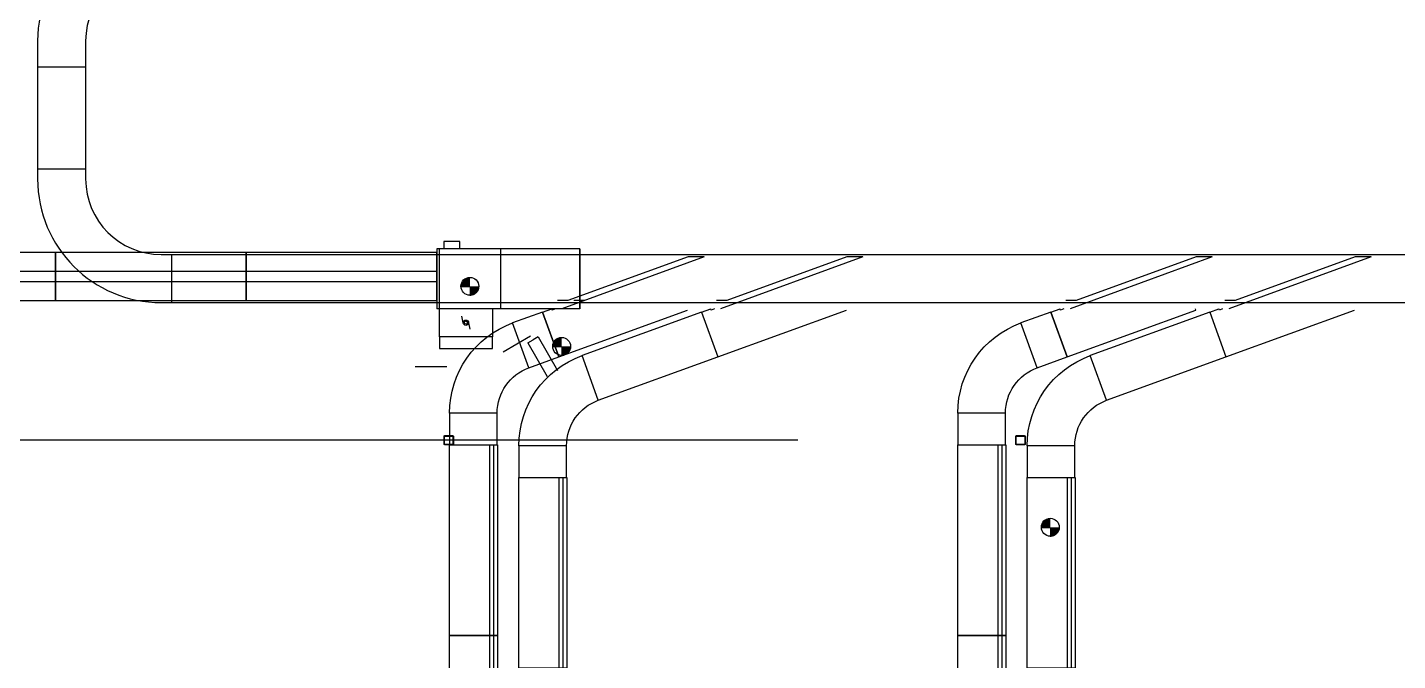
# Model space of a CAD drawing. Header units: millimetres. Extents: x 626570 to 643256, y 6233 to 11343.
# Drawn here: x 638442 to 639477, y 9760 to 10238 of the extents above; entities that cross this region are included whole.
import ezdxf

# ---------------------------------------------------------------- set-up
doc = ezdxf.new("R2010")
doc.units = ezdxf.units.MM
doc.header["$LTSCALE"] = 4000
doc.header["$MEASUREMENT"] = 0
for name, pattern in [('DASHDOT', [1, 0.5, -0.25, 0, -0.25]), ('DASHED', [0.75, 0.5, -0.25]), ('HIDDEN', [0.375, 0.25, -0.125])]:
    doc.linetypes.add(name, pattern=pattern)
doc.layers.get('0').update_dxf_attribs({"linetype": 'CONTINUOUS'})
for name, color, linetype in [('CALLOUTS', 7, 'CONTINUOUS'), ('MASTERFOUNDATION_1', 4, 'DASHDOT'), ('MASTERFOUNDATION_25', 7, 'CONTINUOUS'), ('RACK', 170, 'CONTINUOUS'), ('RAP-20FT6', 4, 'CONTINUOUS'), ('RAP-NEW-20FT6', 4, 'CONTINUOUS'), ('RAP-NEW-30INCH', 4, 'CONTINUOUS'), ('RAP-RELOCATED', 4, 'CONTINUOUS'), ('SORTER', 4, 'CONTINUOUS')]:
    doc.layers.add(name, color=color, linetype=linetype)

# ---------------------------------------------------------------- blocks, each defined once
blk = doc.blocks.new('36-1265')
for p, q in [((0, 15.125), (144, 15.125)), ((0, 12.125), (144, 12.125))]:
    blk.add_line(p, q)
blk.add_lwpolyline([(0, 18.125), (144, 18.125), (144, -18.125), (0, -18.125)], close=True)
blk = doc.blocks.new('*X187')
at = {"color": 0}
for p, q in [((14.32, 13.88), (18.6, 13.88)), ((14.37, 14), (18.6, 14)), ((14.41, 14.12), (18.6, 14.12)), ((14.46, 14.25), (18.6, 14.25)), ((14.52, 14.38), (18.6, 14.38)), ((14.58, 14.5), (18.6, 14.5)), ((14.65, 14.62), (18.6, 14.62)), ((14.72, 14.75), (18.6, 14.75)), ((14.79, 14.88), (18.6, 14.88)), ((14.87, 15), (18.6, 15)), ((14.96, 15.12), (18.6, 15.12)), ((15.05, 15.25), (18.6, 15.25)), ((15.16, 15.38), (18.6, 15.38)), ((15.26, 15.5), (18.6, 15.5)), ((15.38, 15.62), (18.6, 15.62)), ((15.51, 15.75), (18.6, 15.75)), ((15.65, 15.88), (18.6, 15.88)), ((15.8, 16), (18.6, 16)), ((15.96, 16.12), (18.6, 16.12)), ((16.14, 16.25), (18.6, 16.25)), ((16.35, 16.38), (18.6, 16.38)), ((16.58, 16.5), (18.6, 16.5)), ((16.85, 16.62), (18.6, 16.62)), ((17.18, 16.75), (18.6, 16.75)), ((17.63, 16.88), (18.6, 16.88)), ((14.1, 12.62), (18.6, 12.62)), ((14.1, 12.5), (18.6, 12.5)), ((14.1, 12.38), (18.6, 12.38)), ((14.11, 12.75), (18.6, 12.75)), ((14.12, 12.88), (18.6, 12.88)), ((14.13, 13), (18.6, 13)), ((14.15, 13.12), (18.6, 13.12)), ((14.17, 13.25), (18.6, 13.25)), ((14.19, 13.38), (18.6, 13.38)), ((14.22, 13.5), (18.6, 13.5)), ((14.25, 13.62), (18.6, 13.62)), ((14.28, 13.75), (18.6, 13.75)), ((18.6, 12.25), (23.1, 12.25)), ((18.6, 12.12), (23.09, 12.12)), ((18.6, 12), (23.08, 12)), ((18.6, 11.88), (23.06, 11.88)), ((18.6, 11.75), (23.04, 11.75)), ((18.6, 11.62), (23.02, 11.62)), ((18.6, 11.5), (22.99, 11.5)), ((18.6, 11.38), (22.96, 11.38)), ((18.6, 11.25), (22.93, 11.25)), ((18.6, 11.12), (22.89, 11.12)), ((18.6, 11), (22.85, 11)), ((18.6, 10.88), (22.81, 10.88)), ((18.6, 10.75), (22.76, 10.75)), ((18.6, 10.62), (22.7, 10.62)), ((18.6, 10.5), (22.64, 10.5)), ((18.6, 10.38), (22.58, 10.38)), ((18.6, 10.25), (22.51, 10.25)), ((18.6, 10.12), (22.44, 10.12)), ((18.6, 10), (22.36, 10)), ((18.6, 9.88), (22.27, 9.88)), ((18.6, 9.75), (22.18, 9.75)), ((18.6, 9.62), (22.08, 9.62)), ((18.6, 9.5), (21.97, 9.5)), ((18.6, 9.38), (21.86, 9.38)), ((18.6, 9.25), (21.73, 9.25)), ((18.6, 9.12), (21.6, 9.12)), ((18.6, 9), (21.45, 9)), ((18.6, 8.88), (21.29, 8.88)), ((18.6, 8.75), (21.12, 8.75)), ((18.6, 8.62), (20.92, 8.62)), ((18.6, 8.5), (20.7, 8.5)), ((18.6, 8.38), (20.44, 8.38)), ((18.6, 8.25), (20.13, 8.25)), ((18.6, 8.12), (19.73, 8.12)), ((18.6, 8), (19.02, 8))]:
    blk.add_line(p, q, dxfattribs=at)
blk = doc.blocks.new('218')
blk.add_circle((0, 0), 6.75)
at = {"xscale": 1.5, "yscale": 1.5, "zscale": 1.5}
blk.add_blockref('*X187', (-27.9, -18.7), dxfattribs=at)
blk = doc.blocks.new('Motor')
blk.add_blockref('218', (0, 0))
blk = doc.blocks.new('A$C74486B7B')
at = {"layer": 'RAP-NEW-20FT6', "linetype": 'DASHED'}
for p, q in [((284.5, 290.9), (177, 251.7)), ((284.5, 290.9), (272.4, 290.9)), ((284.5, 290.9), (272.4, 290.9)), ((404.5, 290.9), (297, 251.7)), ((404.5, 290.9), (392.4, 290.9)), ((668.5, 290.9), (561, 251.7)), ((668.5, 290.9), (656.4, 290.9)), ((668.5, 290.9), (656.4, 290.9)), ((788.5, 290.9), (681, 251.7)), ((788.5, 290.9), (776.4, 290.9))]:
    blk.add_line(p, q, dxfattribs=at)
at = {"layer": 'RAP-NEW-20FT6', "linetype": 'Continuous'}
for p, q in [((272.4, 290.9), (181.7, 257.9)), ((392.4, 290.9), (301.7, 257.9)), ((656.4, 290.9), (565.7, 257.9)), ((776.4, 290.9), (685.7, 257.9)), ((181.7, 257.9), (173.9, 257.9)), ((301.7, 257.9), (293.9, 257.9)), ((565.7, 257.9), (557.9, 257.9)), ((685.7, 257.9), (677.9, 257.9))]:
    blk.add_line(p, q, dxfattribs=at)
at = {"layer": 'RAP-NEW-20FT6'}
for p, q in [((162.5, 249.2), (139.9, 241)), ((162.5, 249.2), (169.5, 251.7)), ((174.8, 215.4), (162.5, 249.2)), ((162.5, 249.2), (174.8, 215.4)), ((169.8, 250.8), (169.5, 251.7)), ((172.3, 251.7), (169.8, 250.8)), ((174.8, 215.4), (272, 250.8)), ((282.5, 249.2), (192.3, 216.4)), ((282.5, 249.2), (289.5, 251.7)), ((282.5, 249.2), (294.8, 215.4)), ((289.8, 250.8), (289.5, 251.7)), ((292.3, 251.7), (289.8, 250.8)), ((294.8, 215.4), (392, 250.8)), ((546.5, 249.2), (523.9, 241)), ((546.5, 249.2), (553.5, 251.7)), ((546.5, 249.2), (558.8, 215.4)), ((558.8, 215.4), (546.5, 249.2)), ((553.8, 250.8), (553.5, 251.7)), ((556.3, 251.7), (553.8, 250.8)), ((558.8, 215.4), (656, 250.8)), ((666.5, 249.2), (576.3, 216.4)), ((656, 250.8), (655.7, 251.7)), ((666.5, 249.2), (673.5, 251.7)), ((666.5, 249.2), (678.8, 215.4)), ((673.8, 250.8), (673.5, 251.7)), ((676.3, 251.7), (673.8, 250.8)), ((678.8, 215.4), (776, 250.8)), ((152.2, 207.2), (139.9, 241)), ((536.2, 207.2), (523.9, 241)), ((152.2, 207.2), (174.8, 215.4)), ((204.6, 182.6), (192.3, 216.4)), ((204.6, 182.6), (294.8, 215.4)), ((536.2, 207.2), (558.8, 215.4)), ((588.6, 182.6), (576.3, 216.4)), ((588.6, 182.6), (678.8, 215.4)), ((128.2, 172.9), (92.2, 172.9)), ((128.2, 172.9), (92.2, 172.9)), ((92.2, 172.9), (92.2, 148.9)), ((128.2, 148.9), (128.2, 172.9)), ((476.2, 172.9), (476.2, 148.9)), ((512.2, 172.9), (476.2, 172.9)), ((512.2, 172.9), (476.2, 172.9)), ((512.2, 148.9), (512.2, 172.9)), ((92.2, 148.9), (128.2, 148.9)), ((144.6, 148.3), (144.6, 124.3)), ((180.5, 148.3), (144.6, 148.3)), ((180.5, 148.3), (144.6, 148.3)), ((180.5, 124.3), (180.5, 148.3)), ((564.5, 148.3), (528.6, 148.3)), ((564.5, 148.3), (528.6, 148.3)), ((528.6, 148.3), (528.6, 124.3)), ((564.5, 124.3), (564.5, 148.3)), ((144.6, 124.3), (180.5, 124.3))]:
    blk.add_line(p, q, dxfattribs=at)
at = {"layer": 'RAP-NEW-20FT6', "extrusion": (0, 0, -1)}
for centre, radius in [((-164.7, 172.9), 72.5), ((-548.7, 172.9), 72.5), ((-164.7, 172.9), 36.5), ((-217.1, 148.3), 72.5), ((-548.7, 172.9), 36.5), ((-601.1, 148.3), 72.5), ((-217.1, 148.3), 36.5), ((-601.1, 148.3), 36.5)]:
    blk.add_arc(centre, radius, 0, 70, dxfattribs=at)
at = {"layer": 'RAP-20FT6', "color": 9, "ltscale": 0.25, "rotation": 270}
for p in [(110.4, 148.9), (162.7, 124.3), (110.4, 4.9)]:
    blk.add_blockref('36-1265', p, dxfattribs=at)
at = {"layer": 'RAP-NEW-20FT6', "ltscale": 0.25, "rotation": 270}
for p in [(494.4, 148.9), (546.7, 124.3), (494.4, 4.9)]:
    blk.add_blockref('36-1265', p, dxfattribs=at)
at = {"layer": 'RAP-NEW-20FT6', "ltscale": 0.25}
blk.add_blockref('Motor', (546.1, 86.7), dxfattribs=at)
blk = doc.blocks.new('36-1102')
for p, q in [((0, 4), (144, 4)), ((0, -4), (144, -4))]:
    blk.add_line(p, q)
blk.add_lwpolyline([(0, 18.125), (144, 18.125), (144, -18.125), (0, -18.125)], close=True)
blk = doc.blocks.new('A$C6ECD1636')
at = {"layer": 'RAP-NEW-20FT6', "linetype": 'HIDDEN'}
blk.add_line((1142.3, 57.4), (1134.5, 57.4), dxfattribs=at)
at = {"layer": 'RAP-NEW-20FT6', "ltscale": 0.25}
for p, q in [((1081.1, 18.6), (1101.9, 30.6)), ((1099.7, 25.3), (1103.7, 27.6)), ((1099.7, 25.3), (1114.3, 0)), ((1107.6, 29.9), (1103.7, 27.6)), ((1107.6, 29.9), (1122.3, 4.6)), ((1038.6, 7.2), (1014.6, 7.2))]:
    blk.add_line(p, q, dxfattribs=at)
at = {"layer": 'RAP-NEW-30INCH', "ltscale": 0.25}
blk.add_line((1139, 51.2), (1139, 96.5), dxfattribs=at)
at = {"layer": 'RAP-RELOCATED', "ltscale": 0.25}
for p, q in [((1139, 96.5), (1031, 96.5)), ((1031, 96.5), (1031, 51.2)), ((1033, 51.2), (1033, 96.5)), ((1036.3, 102), (1036.3, 96.5)), ((1048.3, 102), (1036.3, 102)), ((1048.3, 96.5), (1048.3, 102)), ((1079, 96.5), (1079, 51.2)), ((1139, 96.5), (1139, 51.2)), ((1051, 72.6), (1056, 72.6)), ((1051.2, 72.8), (1056, 72.8)), ((1051.4, 73), (1056, 73)), ((1051.6, 73.2), (1056, 73.2)), ((1051.8, 73.4), (1056, 73.4)), ((1052.1, 73.6), (1056, 73.6)), ((1052.3, 73.8), (1056, 73.8)), ((1052.6, 74), (1056, 74)), ((1053, 74.1), (1056, 74.1)), ((1053.4, 74.3), (1056, 74.3)), ((1053.9, 74.5), (1056, 74.5)), ((1054.6, 74.7), (1056, 74.7)), ((1049.3, 69.1), (1056, 69.1)), ((1049.3, 68.9), (1056, 68.9)), ((1049.3, 68.7), (1056, 68.7)), ((1049.3, 68.5), (1056, 68.5)), ((1049.3, 68.3), (1056, 68.3)), ((1049.3, 68.1), (1056, 68.1)), ((1049.3, 68), (1056, 68)), ((1049.4, 69.6), (1056, 69.6)), ((1049.4, 69.5), (1056, 69.5)), ((1049.4, 69.3), (1056, 69.3)), ((1049.5, 70), (1056, 70)), ((1049.5, 69.8), (1056, 69.8)), ((1049.6, 70.2), (1056, 70.2)), ((1049.7, 70.6), (1056, 70.6)), ((1049.7, 70.4), (1056, 70.4)), ((1049.8, 70.8), (1056, 70.8)), ((1049.9, 71), (1056, 71)), ((1050, 71.1), (1056, 71.1)), ((1050.1, 71.3), (1056, 71.3)), ((1050.2, 71.5), (1056, 71.5)), ((1050.3, 71.7), (1056, 71.7)), ((1050.4, 71.9), (1056, 71.9)), ((1050.6, 72.1), (1056, 72.1)), ((1050.7, 72.3), (1056, 72.3)), ((1050.8, 72.5), (1056, 72.5)), ((1056, 67.8), (1062.8, 67.8)), ((1056, 67.6), (1062.7, 67.6)), ((1056, 67.4), (1062.7, 67.4)), ((1056, 67.2), (1062.7, 67.2)), ((1056, 67), (1062.7, 67)), ((1056, 66.8), (1062.6, 66.8)), ((1056, 66.6), (1062.6, 66.6)), ((1056, 66.5), (1062.6, 66.5)), ((1056, 66.3), (1062.5, 66.3)), ((1056, 66.1), (1062.5, 66.1)), ((1056, 65.9), (1062.4, 65.9)), ((1056, 65.7), (1062.3, 65.7)), ((1056, 65.5), (1062.2, 65.5)), ((1056, 65.3), (1062.2, 65.3)), ((1056, 65.1), (1062.1, 65.1)), ((1056, 65), (1062, 65)), ((1056, 64.8), (1061.9, 64.8)), ((1056, 64.6), (1061.8, 64.6)), ((1056, 64.4), (1061.6, 64.4)), ((1056, 64.2), (1061.5, 64.2)), ((1056, 64), (1061.4, 64)), ((1056, 63.8), (1061.2, 63.8)), ((1056, 63.6), (1061.1, 63.6)), ((1056, 63.5), (1060.9, 63.5)), ((1056, 63.3), (1060.7, 63.3)), ((1056, 63.1), (1060.5, 63.1)), ((1056, 62.9), (1060.3, 62.9)), ((1056, 62.7), (1060.1, 62.7)), ((1056, 62.5), (1059.8, 62.5)), ((1056, 62.3), (1059.5, 62.3)), ((1056, 62.1), (1059.2, 62.1)), ((1056, 62), (1058.8, 62)), ((1056, 61.8), (1058.3, 61.8)), ((1056, 61.6), (1057.7, 61.6)), ((1056, 61.4), (1056.6, 61.4)), ((1139, 51.2), (1031, 51.2)), ((1033, 30), (1033, 51.2)), ((1051, 40.6), (1050, 45.6)), ((1073, 51.2), (1073, 30)), ((1055, 40.6), (1056, 35.6)), ((1073, 30), (1033, 30)), ((1033, 30), (1033, 21.2)), ((1033, 21.2), (1073, 21.2)), ((1073, 21.2), (1073, 30))]:
    blk.add_line(p, q, dxfattribs=at)
for centre, radius in [((1056, 68.1), 6.75), ((1053, 40.6), 2), ((1053, 40.6), 1.12)]:
    blk.add_circle(centre, radius, dxfattribs=at)
at = {"layer": 'RAP-NEW-20FT6', "ltscale": 0.25}
blk.add_blockref('Motor', (1125.3, 22.7), dxfattribs=at)
at = {"layer": 'RAP-RELOCATED', "ltscale": 0.25, "xscale": -1}
for p in [(743, 75.4), (887, 75.4), (1031, 75.4)]:
    blk.add_blockref('36-1102', p, dxfattribs=at)

msp = doc.modelspace()

# ---------------------------------------------------------------- linework, layer by layer
at = {"layer": 'MASTERFOUNDATION_1', "linetype": 'DASHDOT'}
for p, q in [((638761.3, 6627.5), (638761.3, 11123.2)), ((639193.9, 6627.5), (639193.9, 11123.2)), ((643023.9, 9926.6), (626796.6, 9926.6))]:
    msp.add_line(p, q, dxfattribs=at)
at = {"layer": 'MASTERFOUNDATION_25', "linetype": 'Continuous', "flags": 128}
for points in [[(638757.1, 9930.1), (638762.8, 9930.1), (638762.9, 9930.1), (638762.9, 9930.1), (638762.9, 9930.1), (638762.9, 9930.1), (638763, 9930.1), (638763, 9930.1), (638763, 9930.1), (638763, 9930.1), (638763, 9930.1), (638763.1, 9930.1), (638763.1, 9930.1), (638763.1, 9930.1), (638763.1, 9930), (638763.1, 9930), (638763.2, 9930), (638763.2, 9930), (638763.2, 9930), (638763.2, 9930), (638763.2, 9930), (638763.2, 9930), (638763.3, 9929.9), (638763.3, 9929.9), (638763.3, 9929.9), (638763.3, 9929.9), (638763.3, 9929.9), (638763.3, 9929.9), (638763.3, 9929.9), (638763.4, 9929.8), (638763.4, 9929.8), (638763.4, 9929.8), (638763.4, 9929.8), (638763.4, 9929.8), (638763.4, 9929.7), (638763.4, 9929.7), (638763.4, 9929.7), (638763.4, 9929.7), (638763.4, 9929.7), (638763.4, 9929.6), (638763.5, 9929.6), (638763.5, 9929.6), (638763.5, 9929.6), (638763.5, 9929.6), (638763.5, 9929.5), (638763.5, 9929.5), (638763.5, 9929.5), (638763.5, 9923.7), (638763.5, 9923.7), (638763.5, 9923.7), (638763.5, 9923.7), (638763.5, 9923.6), (638763.5, 9923.6), (638763.5, 9923.6), (638763.4, 9923.6), (638763.4, 9923.6), (638763.4, 9923.5), (638763.4, 9923.5), (638763.4, 9923.5), (638763.4, 9923.5), (638763.4, 9923.5), (638763.4, 9923.4), (638763.4, 9923.4), (638763.4, 9923.4), (638763.4, 9923.4), (638763.3, 9923.4), (638763.3, 9923.3), (638763.3, 9923.3), (638763.3, 9923.3), (638763.3, 9923.3), (638763.3, 9923.3), (638763.3, 9923.3), (638763.2, 9923.3), (638763.2, 9923.2), (638763.2, 9923.2), (638763.2, 9923.2), (638763.2, 9923.2), (638763.2, 9923.2), (638763.1, 9923.2), (638763.1, 9923.2), (638763.1, 9923.2), (638763.1, 9923.2), (638763.1, 9923.1), (638763, 9923.1), (638763, 9923.1), (638763, 9923.1), (638763, 9923.1), (638763, 9923.1), (638762.9, 9923.1), (638762.9, 9923.1), (638762.9, 9923.1), (638762.9, 9923.1), (638762.8, 9923.1), (638757.1, 9923.1), (638757.1, 9923.1), (638757, 9923.1), (638757, 9923.1), (638757, 9923.1), (638757, 9923.1), (638757, 9923.1), (638756.9, 9923.1), (638756.9, 9923.1), (638756.9, 9923.1), (638756.9, 9923.1), (638756.9, 9923.2), (638756.8, 9923.2), (638756.8, 9923.2), (638756.8, 9923.2), (638756.8, 9923.2), (638756.8, 9923.2), (638756.7, 9923.2), (638756.7, 9923.2), (638756.7, 9923.2), (638756.7, 9923.3), (638756.7, 9923.3), (638756.7, 9923.3), (638756.6, 9923.3), (638756.6, 9923.3), (638756.6, 9923.3), (638756.6, 9923.3), (638756.6, 9923.4), (638756.6, 9923.4), (638756.6, 9923.4), (638756.5, 9923.4), (638756.5, 9923.4), (638756.5, 9923.5), (638756.5, 9923.5), (638756.5, 9923.5), (638756.5, 9923.5), (638756.5, 9923.5), (638756.5, 9923.6), (638756.5, 9923.6), (638756.5, 9923.6), (638756.5, 9923.6), (638756.5, 9923.6), (638756.5, 9923.7), (638756.5, 9923.7), (638756.5, 9923.7), (638756.5, 9923.7), (638756.5, 9929.5), (638756.5, 9929.5), (638756.5, 9929.5), (638756.5, 9929.6), (638756.5, 9929.6), (638756.5, 9929.6), (638756.5, 9929.6), (638756.5, 9929.6), (638756.5, 9929.7), (638756.5, 9929.7), (638756.5, 9929.7), (638756.5, 9929.7), (638756.5, 9929.7), (638756.5, 9929.8), (638756.5, 9929.8), (638756.5, 9929.8), (638756.6, 9929.8), (638756.6, 9929.8), (638756.6, 9929.9), (638756.6, 9929.9), (638756.6, 9929.9), (638756.6, 9929.9), (638756.6, 9929.9), (638756.7, 9929.9), (638756.7, 9929.9), (638756.7, 9930), (638756.7, 9930), (638756.7, 9930), (638756.7, 9930), (638756.8, 9930), (638756.8, 9930), (638756.8, 9930), (638756.8, 9930), (638756.8, 9930.1), (638756.9, 9930.1), (638756.9, 9930.1), (638756.9, 9930.1), (638756.9, 9930.1), (638756.9, 9930.1), (638757, 9930.1), (638757, 9930.1), (638757, 9930.1), (638757, 9930.1), (638757, 9930.1), (638757.1, 9930.1), (638757.1, 9930.1)], [(638757.1, 9930.1), (638762.8, 9930.1), (638762.9, 9930.1), (638762.9, 9930.1), (638762.9, 9930.1), (638762.9, 9930.1), (638763, 9930.1), (638763, 9930.1), (638763, 9930.1), (638763, 9930.1), (638763, 9930.1), (638763.1, 9930.1), (638763.1, 9930.1), (638763.1, 9930.1), (638763.1, 9930), (638763.1, 9930), (638763.2, 9930), (638763.2, 9930), (638763.2, 9930), (638763.2, 9930), (638763.2, 9930), (638763.2, 9930), (638763.3, 9929.9), (638763.3, 9929.9), (638763.3, 9929.9), (638763.3, 9929.9), (638763.3, 9929.9), (638763.3, 9929.9), (638763.3, 9929.9), (638763.4, 9929.8), (638763.4, 9929.8), (638763.4, 9929.8), (638763.4, 9929.8), (638763.4, 9929.8), (638763.4, 9929.7), (638763.4, 9929.7), (638763.4, 9929.7), (638763.4, 9929.7), (638763.4, 9929.7), (638763.4, 9929.6), (638763.5, 9929.6), (638763.5, 9929.6), (638763.5, 9929.6), (638763.5, 9929.6), (638763.5, 9929.5), (638763.5, 9929.5), (638763.5, 9929.5), (638763.5, 9923.7), (638763.5, 9923.7), (638763.5, 9923.7), (638763.5, 9923.7), (638763.5, 9923.6), (638763.5, 9923.6), (638763.5, 9923.6), (638763.4, 9923.6), (638763.4, 9923.6), (638763.4, 9923.5), (638763.4, 9923.5), (638763.4, 9923.5), (638763.4, 9923.5), (638763.4, 9923.5), (638763.4, 9923.4), (638763.4, 9923.4), (638763.4, 9923.4), (638763.4, 9923.4), (638763.3, 9923.4), (638763.3, 9923.3), (638763.3, 9923.3), (638763.3, 9923.3), (638763.3, 9923.3), (638763.3, 9923.3), (638763.3, 9923.3), (638763.2, 9923.3), (638763.2, 9923.2), (638763.2, 9923.2), (638763.2, 9923.2), (638763.2, 9923.2), (638763.2, 9923.2), (638763.1, 9923.2), (638763.1, 9923.2), (638763.1, 9923.2), (638763.1, 9923.2), (638763.1, 9923.1), (638763, 9923.1), (638763, 9923.1), (638763, 9923.1), (638763, 9923.1), (638763, 9923.1), (638762.9, 9923.1), (638762.9, 9923.1), (638762.9, 9923.1), (638762.9, 9923.1), (638762.8, 9923.1), (638757.1, 9923.1), (638757.1, 9923.1), (638757, 9923.1), (638757, 9923.1), (638757, 9923.1), (638757, 9923.1), (638757, 9923.1), (638756.9, 9923.1), (638756.9, 9923.1), (638756.9, 9923.1), (638756.9, 9923.1), (638756.9, 9923.2), (638756.8, 9923.2), (638756.8, 9923.2), (638756.8, 9923.2), (638756.8, 9923.2), (638756.8, 9923.2), (638756.7, 9923.2), (638756.7, 9923.2), (638756.7, 9923.2), (638756.7, 9923.3), (638756.7, 9923.3), (638756.7, 9923.3), (638756.6, 9923.3), (638756.6, 9923.3), (638756.6, 9923.3), (638756.6, 9923.3), (638756.6, 9923.4), (638756.6, 9923.4), (638756.6, 9923.4), (638756.5, 9923.4), (638756.5, 9923.4), (638756.5, 9923.5), (638756.5, 9923.5), (638756.5, 9923.5), (638756.5, 9923.5), (638756.5, 9923.5), (638756.5, 9923.6), (638756.5, 9923.6), (638756.5, 9923.6), (638756.5, 9923.6), (638756.5, 9923.6), (638756.5, 9923.7), (638756.5, 9923.7), (638756.5, 9923.7), (638756.5, 9923.7), (638756.5, 9929.5), (638756.5, 9929.5), (638756.5, 9929.5), (638756.5, 9929.6), (638756.5, 9929.6), (638756.5, 9929.6), (638756.5, 9929.6), (638756.5, 9929.6), (638756.5, 9929.7), (638756.5, 9929.7), (638756.5, 9929.7), (638756.5, 9929.7), (638756.5, 9929.7), (638756.5, 9929.8), (638756.5, 9929.8), (638756.5, 9929.8), (638756.6, 9929.8), (638756.6, 9929.8), (638756.6, 9929.9), (638756.6, 9929.9), (638756.6, 9929.9), (638756.6, 9929.9), (638756.6, 9929.9), (638756.7, 9929.9), (638756.7, 9929.9), (638756.7, 9930), (638756.7, 9930), (638756.7, 9930), (638756.7, 9930), (638756.8, 9930), (638756.8, 9930), (638756.8, 9930), (638756.8, 9930), (638756.8, 9930.1), (638756.9, 9930.1), (638756.9, 9930.1), (638756.9, 9930.1), (638756.9, 9930.1), (638756.9, 9930.1), (638757, 9930.1), (638757, 9930.1), (638757, 9930.1), (638757, 9930.1), (638757, 9930.1), (638757.1, 9930.1), (638757.1, 9930.1)], [(638757.1, 9929.8), (638762.8, 9929.8), (638762.9, 9929.8), (638762.9, 9929.8), (638762.9, 9929.8), (638762.9, 9929.8), (638762.9, 9929.8), (638762.9, 9929.8), (638762.9, 9929.8), (638762.9, 9929.8), (638762.9, 9929.8), (638762.9, 9929.8), (638763, 9929.8), (638763, 9929.8), (638763, 9929.8), (638763, 9929.8), (638763, 9929.8), (638763, 9929.7), (638763, 9929.7), (638763, 9929.7), (638763, 9929.7), (638763, 9929.7), (638763.1, 9929.7), (638763.1, 9929.7), (638763.1, 9929.7), (638763.1, 9929.7), (638763.1, 9929.7), (638763.1, 9929.7), (638763.1, 9929.7), (638763.1, 9929.7), (638763.1, 9929.7), (638763.1, 9929.6), (638763.1, 9929.6), (638763.1, 9929.6), (638763.1, 9929.6), (638763.1, 9929.6), (638763.1, 9929.6), (638763.1, 9929.6), (638763.1, 9929.6), (638763.1, 9929.6), (638763.1, 9929.6), (638763.1, 9929.5), (638763.1, 9929.5), (638763.2, 9929.5), (638763.2, 9929.5), (638763.2, 9929.5), (638763.2, 9929.5), (638763.2, 9923.7), (638763.2, 9923.7), (638763.2, 9923.7), (638763.2, 9923.7), (638763.1, 9923.7), (638763.1, 9923.7), (638763.1, 9923.7), (638763.1, 9923.7), (638763.1, 9923.6), (638763.1, 9923.6), (638763.1, 9923.6), (638763.1, 9923.6), (638763.1, 9923.6), (638763.1, 9923.6), (638763.1, 9923.6), (638763.1, 9923.6), (638763.1, 9923.6), (638763.1, 9923.6), (638763.1, 9923.5), (638763.1, 9923.5), (638763.1, 9923.5), (638763.1, 9923.5), (638763.1, 9923.5), (638763.1, 9923.5), (638763.1, 9923.5), (638763, 9923.5), (638763, 9923.5), (638763, 9923.5), (638763, 9923.5), (638763, 9923.5), (638763, 9923.5), (638763, 9923.5), (638763, 9923.5), (638763, 9923.4), (638763, 9923.4), (638762.9, 9923.4), (638762.9, 9923.4), (638762.9, 9923.4), (638762.9, 9923.4), (638762.9, 9923.4), (638762.9, 9923.4), (638762.9, 9923.4), (638762.9, 9923.4), (638762.9, 9923.4), (638762.9, 9923.4), (638762.8, 9923.4), (638757.1, 9923.4), (638757.1, 9923.4), (638757.1, 9923.4), (638757.1, 9923.4), (638757, 9923.4), (638757, 9923.4), (638757, 9923.4), (638757, 9923.4), (638757, 9923.4), (638757, 9923.4), (638757, 9923.4), (638757, 9923.4), (638757, 9923.4), (638757, 9923.5), (638756.9, 9923.5), (638756.9, 9923.5), (638756.9, 9923.5), (638756.9, 9923.5), (638756.9, 9923.5), (638756.9, 9923.5), (638756.9, 9923.5), (638756.9, 9923.5), (638756.9, 9923.5), (638756.9, 9923.5), (638756.9, 9923.5), (638756.9, 9923.5), (638756.8, 9923.5), (638756.8, 9923.5), (638756.8, 9923.6), (638756.8, 9923.6), (638756.8, 9923.6), (638756.8, 9923.6), (638756.8, 9923.6), (638756.8, 9923.6), (638756.8, 9923.6), (638756.8, 9923.6), (638756.8, 9923.6), (638756.8, 9923.6), (638756.8, 9923.7), (638756.8, 9923.7), (638756.8, 9923.7), (638756.8, 9923.7), (638756.8, 9923.7), (638756.8, 9923.7), (638756.8, 9923.7), (638756.8, 9923.7), (638756.8, 9929.5), (638756.8, 9929.5), (638756.8, 9929.5), (638756.8, 9929.5), (638756.8, 9929.5), (638756.8, 9929.5), (638756.8, 9929.6), (638756.8, 9929.6), (638756.8, 9929.6), (638756.8, 9929.6), (638756.8, 9929.6), (638756.8, 9929.6), (638756.8, 9929.6), (638756.8, 9929.6), (638756.8, 9929.6), (638756.8, 9929.6), (638756.8, 9929.7), (638756.8, 9929.7), (638756.8, 9929.7), (638756.8, 9929.7), (638756.9, 9929.7), (638756.9, 9929.7), (638756.9, 9929.7), (638756.9, 9929.7), (638756.9, 9929.7), (638756.9, 9929.7), (638756.9, 9929.7), (638756.9, 9929.7), (638756.9, 9929.7), (638756.9, 9929.7), (638756.9, 9929.8), (638756.9, 9929.8), (638757, 9929.8), (638757, 9929.8), (638757, 9929.8), (638757, 9929.8), (638757, 9929.8), (638757, 9929.8), (638757, 9929.8), (638757, 9929.8), (638757, 9929.8), (638757, 9929.8), (638757.1, 9929.8), (638757.1, 9929.8), (638757.1, 9929.8), (638757.1, 9929.8)], [(638757.1, 9929.8), (638762.8, 9929.8), (638762.9, 9929.8), (638762.9, 9929.8), (638762.9, 9929.8), (638762.9, 9929.8), (638762.9, 9929.8), (638762.9, 9929.8), (638762.9, 9929.8), (638762.9, 9929.8), (638762.9, 9929.8), (638762.9, 9929.8), (638763, 9929.8), (638763, 9929.8), (638763, 9929.8), (638763, 9929.8), (638763, 9929.8), (638763, 9929.7), (638763, 9929.7), (638763, 9929.7), (638763, 9929.7), (638763, 9929.7), (638763.1, 9929.7), (638763.1, 9929.7), (638763.1, 9929.7), (638763.1, 9929.7), (638763.1, 9929.7), (638763.1, 9929.7), (638763.1, 9929.7), (638763.1, 9929.7), (638763.1, 9929.7), (638763.1, 9929.6), (638763.1, 9929.6), (638763.1, 9929.6), (638763.1, 9929.6), (638763.1, 9929.6), (638763.1, 9929.6), (638763.1, 9929.6), (638763.1, 9929.6), (638763.1, 9929.6), (638763.1, 9929.6), (638763.1, 9929.5), (638763.1, 9929.5), (638763.2, 9929.5), (638763.2, 9929.5), (638763.2, 9929.5), (638763.2, 9929.5), (638763.2, 9923.7), (638763.2, 9923.7), (638763.2, 9923.7), (638763.2, 9923.7), (638763.1, 9923.7), (638763.1, 9923.7), (638763.1, 9923.7), (638763.1, 9923.7), (638763.1, 9923.6), (638763.1, 9923.6), (638763.1, 9923.6), (638763.1, 9923.6), (638763.1, 9923.6), (638763.1, 9923.6), (638763.1, 9923.6), (638763.1, 9923.6), (638763.1, 9923.6), (638763.1, 9923.6), (638763.1, 9923.5), (638763.1, 9923.5), (638763.1, 9923.5), (638763.1, 9923.5), (638763.1, 9923.5), (638763.1, 9923.5), (638763.1, 9923.5), (638763, 9923.5), (638763, 9923.5), (638763, 9923.5), (638763, 9923.5), (638763, 9923.5), (638763, 9923.5), (638763, 9923.5), (638763, 9923.5), (638763, 9923.4), (638763, 9923.4), (638762.9, 9923.4), (638762.9, 9923.4), (638762.9, 9923.4), (638762.9, 9923.4), (638762.9, 9923.4), (638762.9, 9923.4), (638762.9, 9923.4), (638762.9, 9923.4), (638762.9, 9923.4), (638762.9, 9923.4), (638762.8, 9923.4), (638757.1, 9923.4), (638757.1, 9923.4), (638757.1, 9923.4), (638757.1, 9923.4), (638757, 9923.4), (638757, 9923.4), (638757, 9923.4), (638757, 9923.4), (638757, 9923.4), (638757, 9923.4), (638757, 9923.4), (638757, 9923.4), (638757, 9923.4), (638757, 9923.5), (638756.9, 9923.5), (638756.9, 9923.5), (638756.9, 9923.5), (638756.9, 9923.5), (638756.9, 9923.5), (638756.9, 9923.5), (638756.9, 9923.5), (638756.9, 9923.5), (638756.9, 9923.5), (638756.9, 9923.5), (638756.9, 9923.5), (638756.9, 9923.5), (638756.8, 9923.5), (638756.8, 9923.5), (638756.8, 9923.6), (638756.8, 9923.6), (638756.8, 9923.6), (638756.8, 9923.6), (638756.8, 9923.6), (638756.8, 9923.6), (638756.8, 9923.6), (638756.8, 9923.6), (638756.8, 9923.6), (638756.8, 9923.6), (638756.8, 9923.7), (638756.8, 9923.7), (638756.8, 9923.7), (638756.8, 9923.7), (638756.8, 9923.7), (638756.8, 9923.7), (638756.8, 9923.7), (638756.8, 9923.7), (638756.8, 9929.5), (638756.8, 9929.5), (638756.8, 9929.5), (638756.8, 9929.5), (638756.8, 9929.5), (638756.8, 9929.5), (638756.8, 9929.6), (638756.8, 9929.6), (638756.8, 9929.6), (638756.8, 9929.6), (638756.8, 9929.6), (638756.8, 9929.6), (638756.8, 9929.6), (638756.8, 9929.6), (638756.8, 9929.6), (638756.8, 9929.6), (638756.8, 9929.7), (638756.8, 9929.7), (638756.8, 9929.7), (638756.8, 9929.7), (638756.9, 9929.7), (638756.9, 9929.7), (638756.9, 9929.7), (638756.9, 9929.7), (638756.9, 9929.7), (638756.9, 9929.7), (638756.9, 9929.7), (638756.9, 9929.7), (638756.9, 9929.7), (638756.9, 9929.7), (638756.9, 9929.8), (638756.9, 9929.8), (638757, 9929.8), (638757, 9929.8), (638757, 9929.8), (638757, 9929.8), (638757, 9929.8), (638757, 9929.8), (638757, 9929.8), (638757, 9929.8), (638757, 9929.8), (638757, 9929.8), (638757.1, 9929.8), (638757.1, 9929.8), (638757.1, 9929.8), (638757.1, 9929.8)], [(639189.1, 9930.1), (639194.9, 9930.1), (639194.9, 9930.1), (639194.9, 9930.1), (639194.9, 9930.1), (639194.9, 9930.1), (639195, 9930.1), (639195, 9930.1), (639195, 9930.1), (639195, 9930.1), (639195, 9930.1), (639195.1, 9930.1), (639195.1, 9930.1), (639195.1, 9930.1), (639195.1, 9930), (639195.1, 9930), (639195.2, 9930), (639195.2, 9930), (639195.2, 9930), (639195.2, 9930), (639195.2, 9930), (639195.3, 9930), (639195.3, 9929.9), (639195.3, 9929.9), (639195.3, 9929.9), (639195.3, 9929.9), (639195.3, 9929.9), (639195.3, 9929.9), (639195.4, 9929.9), (639195.4, 9929.8), (639195.4, 9929.8), (639195.4, 9929.8), (639195.4, 9929.8), (639195.4, 9929.8), (639195.4, 9929.7), (639195.4, 9929.7), (639195.4, 9929.7), (639195.4, 9929.7), (639195.4, 9929.7), (639195.5, 9929.6), (639195.5, 9929.6), (639195.5, 9929.6), (639195.5, 9929.6), (639195.5, 9929.6), (639195.5, 9929.5), (639195.5, 9929.5), (639195.5, 9929.5), (639195.5, 9923.7), (639195.5, 9923.7), (639195.5, 9923.7), (639195.5, 9923.7), (639195.5, 9923.6), (639195.5, 9923.6), (639195.5, 9923.6), (639195.5, 9923.6), (639195.4, 9923.6), (639195.4, 9923.5), (639195.4, 9923.5), (639195.4, 9923.5), (639195.4, 9923.5), (639195.4, 9923.5), (639195.4, 9923.4), (639195.4, 9923.4), (639195.4, 9923.4), (639195.4, 9923.4), (639195.4, 9923.4), (639195.3, 9923.3), (639195.3, 9923.3), (639195.3, 9923.3), (639195.3, 9923.3), (639195.3, 9923.3), (639195.3, 9923.3), (639195.3, 9923.3), (639195.2, 9923.2), (639195.2, 9923.2), (639195.2, 9923.2), (639195.2, 9923.2), (639195.2, 9923.2), (639195.1, 9923.2), (639195.1, 9923.2), (639195.1, 9923.2), (639195.1, 9923.2), (639195.1, 9923.1), (639195, 9923.1), (639195, 9923.1), (639195, 9923.1), (639195, 9923.1), (639195, 9923.1), (639194.9, 9923.1), (639194.9, 9923.1), (639194.9, 9923.1), (639194.9, 9923.1), (639194.9, 9923.1), (639189.1, 9923.1), (639189.1, 9923.1), (639189.1, 9923.1), (639189, 9923.1), (639189, 9923.1), (639189, 9923.1), (639189, 9923.1), (639188.9, 9923.1), (639188.9, 9923.1), (639188.9, 9923.1), (639188.9, 9923.1), (639188.9, 9923.2), (639188.8, 9923.2), (639188.8, 9923.2), (639188.8, 9923.2), (639188.8, 9923.2), (639188.8, 9923.2), (639188.7, 9923.2), (639188.7, 9923.2), (639188.7, 9923.2), (639188.7, 9923.3), (639188.7, 9923.3), (639188.7, 9923.3), (639188.6, 9923.3), (639188.6, 9923.3), (639188.6, 9923.3), (639188.6, 9923.3), (639188.6, 9923.4), (639188.6, 9923.4), (639188.6, 9923.4), (639188.6, 9923.4), (639188.5, 9923.4), (639188.5, 9923.5), (639188.5, 9923.5), (639188.5, 9923.5), (639188.5, 9923.5), (639188.5, 9923.5), (639188.5, 9923.6), (639188.5, 9923.6), (639188.5, 9923.6), (639188.5, 9923.6), (639188.5, 9923.6), (639188.5, 9923.7), (639188.5, 9923.7), (639188.5, 9923.7), (639188.5, 9923.7), (639188.5, 9929.5), (639188.5, 9929.5), (639188.5, 9929.5), (639188.5, 9929.6), (639188.5, 9929.6), (639188.5, 9929.6), (639188.5, 9929.6), (639188.5, 9929.6), (639188.5, 9929.7), (639188.5, 9929.7), (639188.5, 9929.7), (639188.5, 9929.7), (639188.5, 9929.7), (639188.5, 9929.8), (639188.5, 9929.8), (639188.6, 9929.8), (639188.6, 9929.8), (639188.6, 9929.8), (639188.6, 9929.9), (639188.6, 9929.9), (639188.6, 9929.9), (639188.6, 9929.9), (639188.6, 9929.9), (639188.7, 9929.9), (639188.7, 9929.9), (639188.7, 9930), (639188.7, 9930), (639188.7, 9930), (639188.7, 9930), (639188.8, 9930), (639188.8, 9930), (639188.8, 9930), (639188.8, 9930), (639188.8, 9930.1), (639188.9, 9930.1), (639188.9, 9930.1), (639188.9, 9930.1), (639188.9, 9930.1), (639188.9, 9930.1), (639189, 9930.1), (639189, 9930.1), (639189, 9930.1), (639189, 9930.1), (639189.1, 9930.1), (639189.1, 9930.1), (639189.1, 9930.1)], [(639189.1, 9930.1), (639194.9, 9930.1), (639194.9, 9930.1), (639194.9, 9930.1), (639194.9, 9930.1), (639194.9, 9930.1), (639195, 9930.1), (639195, 9930.1), (639195, 9930.1), (639195, 9930.1), (639195, 9930.1), (639195.1, 9930.1), (639195.1, 9930.1), (639195.1, 9930.1), (639195.1, 9930), (639195.1, 9930), (639195.2, 9930), (639195.2, 9930), (639195.2, 9930), (639195.2, 9930), (639195.2, 9930), (639195.3, 9930), (639195.3, 9929.9), (639195.3, 9929.9), (639195.3, 9929.9), (639195.3, 9929.9), (639195.3, 9929.9), (639195.3, 9929.9), (639195.4, 9929.9), (639195.4, 9929.8), (639195.4, 9929.8), (639195.4, 9929.8), (639195.4, 9929.8), (639195.4, 9929.8), (639195.4, 9929.7), (639195.4, 9929.7), (639195.4, 9929.7), (639195.4, 9929.7), (639195.4, 9929.7), (639195.5, 9929.6), (639195.5, 9929.6), (639195.5, 9929.6), (639195.5, 9929.6), (639195.5, 9929.6), (639195.5, 9929.5), (639195.5, 9929.5), (639195.5, 9929.5), (639195.5, 9923.7), (639195.5, 9923.7), (639195.5, 9923.7), (639195.5, 9923.7), (639195.5, 9923.6), (639195.5, 9923.6), (639195.5, 9923.6), (639195.5, 9923.6), (639195.4, 9923.6), (639195.4, 9923.5), (639195.4, 9923.5), (639195.4, 9923.5), (639195.4, 9923.5), (639195.4, 9923.5), (639195.4, 9923.4), (639195.4, 9923.4), (639195.4, 9923.4), (639195.4, 9923.4), (639195.4, 9923.4), (639195.3, 9923.3), (639195.3, 9923.3), (639195.3, 9923.3), (639195.3, 9923.3), (639195.3, 9923.3), (639195.3, 9923.3), (639195.3, 9923.3), (639195.2, 9923.2), (639195.2, 9923.2), (639195.2, 9923.2), (639195.2, 9923.2), (639195.2, 9923.2), (639195.1, 9923.2), (639195.1, 9923.2), (639195.1, 9923.2), (639195.1, 9923.2), (639195.1, 9923.1), (639195, 9923.1), (639195, 9923.1), (639195, 9923.1), (639195, 9923.1), (639195, 9923.1), (639194.9, 9923.1), (639194.9, 9923.1), (639194.9, 9923.1), (639194.9, 9923.1), (639194.9, 9923.1), (639189.1, 9923.1), (639189.1, 9923.1), (639189.1, 9923.1), (639189, 9923.1), (639189, 9923.1), (639189, 9923.1), (639189, 9923.1), (639188.9, 9923.1), (639188.9, 9923.1), (639188.9, 9923.1), (639188.9, 9923.1), (639188.9, 9923.2), (639188.8, 9923.2), (639188.8, 9923.2), (639188.8, 9923.2), (639188.8, 9923.2), (639188.8, 9923.2), (639188.7, 9923.2), (639188.7, 9923.2), (639188.7, 9923.2), (639188.7, 9923.3), (639188.7, 9923.3), (639188.7, 9923.3), (639188.6, 9923.3), (639188.6, 9923.3), (639188.6, 9923.3), (639188.6, 9923.3), (639188.6, 9923.4), (639188.6, 9923.4), (639188.6, 9923.4), (639188.6, 9923.4), (639188.5, 9923.4), (639188.5, 9923.5), (639188.5, 9923.5), (639188.5, 9923.5), (639188.5, 9923.5), (639188.5, 9923.5), (639188.5, 9923.6), (639188.5, 9923.6), (639188.5, 9923.6), (639188.5, 9923.6), (639188.5, 9923.6), (639188.5, 9923.7), (639188.5, 9923.7), (639188.5, 9923.7), (639188.5, 9923.7), (639188.5, 9929.5), (639188.5, 9929.5), (639188.5, 9929.5), (639188.5, 9929.6), (639188.5, 9929.6), (639188.5, 9929.6), (639188.5, 9929.6), (639188.5, 9929.6), (639188.5, 9929.7), (639188.5, 9929.7), (639188.5, 9929.7), (639188.5, 9929.7), (639188.5, 9929.7), (639188.5, 9929.8), (639188.5, 9929.8), (639188.6, 9929.8), (639188.6, 9929.8), (639188.6, 9929.8), (639188.6, 9929.9), (639188.6, 9929.9), (639188.6, 9929.9), (639188.6, 9929.9), (639188.6, 9929.9), (639188.7, 9929.9), (639188.7, 9929.9), (639188.7, 9930), (639188.7, 9930), (639188.7, 9930), (639188.7, 9930), (639188.8, 9930), (639188.8, 9930), (639188.8, 9930), (639188.8, 9930), (639188.8, 9930.1), (639188.9, 9930.1), (639188.9, 9930.1), (639188.9, 9930.1), (639188.9, 9930.1), (639188.9, 9930.1), (639189, 9930.1), (639189, 9930.1), (639189, 9930.1), (639189, 9930.1), (639189.1, 9930.1), (639189.1, 9930.1), (639189.1, 9930.1)], [(639189.1, 9929.8), (639194.9, 9929.8), (639194.9, 9929.8), (639194.9, 9929.8), (639194.9, 9929.8), (639194.9, 9929.8), (639194.9, 9929.8), (639194.9, 9929.8), (639194.9, 9929.8), (639194.9, 9929.8), (639194.9, 9929.8), (639195, 9929.8), (639195, 9929.8), (639195, 9929.8), (639195, 9929.8), (639195, 9929.8), (639195, 9929.8), (639195, 9929.7), (639195, 9929.7), (639195, 9929.7), (639195, 9929.7), (639195, 9929.7), (639195.1, 9929.7), (639195.1, 9929.7), (639195.1, 9929.7), (639195.1, 9929.7), (639195.1, 9929.7), (639195.1, 9929.7), (639195.1, 9929.7), (639195.1, 9929.7), (639195.1, 9929.7), (639195.1, 9929.6), (639195.1, 9929.6), (639195.1, 9929.6), (639195.1, 9929.6), (639195.1, 9929.6), (639195.1, 9929.6), (639195.1, 9929.6), (639195.1, 9929.6), (639195.2, 9929.6), (639195.2, 9929.6), (639195.2, 9929.5), (639195.2, 9929.5), (639195.2, 9929.5), (639195.2, 9929.5), (639195.2, 9929.5), (639195.2, 9929.5), (639195.2, 9923.7), (639195.2, 9923.7), (639195.2, 9923.7), (639195.2, 9923.7), (639195.2, 9923.7), (639195.2, 9923.7), (639195.2, 9923.7), (639195.2, 9923.7), (639195.1, 9923.6), (639195.1, 9923.6), (639195.1, 9923.6), (639195.1, 9923.6), (639195.1, 9923.6), (639195.1, 9923.6), (639195.1, 9923.6), (639195.1, 9923.6), (639195.1, 9923.6), (639195.1, 9923.6), (639195.1, 9923.5), (639195.1, 9923.5), (639195.1, 9923.5), (639195.1, 9923.5), (639195.1, 9923.5), (639195.1, 9923.5), (639195.1, 9923.5), (639195, 9923.5), (639195, 9923.5), (639195, 9923.5), (639195, 9923.5), (639195, 9923.5), (639195, 9923.5), (639195, 9923.5), (639195, 9923.5), (639195, 9923.4), (639195, 9923.4), (639195, 9923.4), (639194.9, 9923.4), (639194.9, 9923.4), (639194.9, 9923.4), (639194.9, 9923.4), (639194.9, 9923.4), (639194.9, 9923.4), (639194.9, 9923.4), (639194.9, 9923.4), (639194.9, 9923.4), (639194.9, 9923.4), (639189.1, 9923.4), (639189.1, 9923.4), (639189.1, 9923.4), (639189.1, 9923.4), (639189.1, 9923.4), (639189, 9923.4), (639189, 9923.4), (639189, 9923.4), (639189, 9923.4), (639189, 9923.4), (639189, 9923.4), (639189, 9923.4), (639189, 9923.4), (639189, 9923.5), (639188.9, 9923.5), (639188.9, 9923.5), (639188.9, 9923.5), (639188.9, 9923.5), (639188.9, 9923.5), (639188.9, 9923.5), (639188.9, 9923.5), (639188.9, 9923.5), (639188.9, 9923.5), (639188.9, 9923.5), (639188.9, 9923.5), (639188.9, 9923.5), (639188.9, 9923.5), (639188.8, 9923.5), (639188.8, 9923.6), (639188.8, 9923.6), (639188.8, 9923.6), (639188.8, 9923.6), (639188.8, 9923.6), (639188.8, 9923.6), (639188.8, 9923.6), (639188.8, 9923.6), (639188.8, 9923.6), (639188.8, 9923.6), (639188.8, 9923.7), (639188.8, 9923.7), (639188.8, 9923.7), (639188.8, 9923.7), (639188.8, 9923.7), (639188.8, 9923.7), (639188.8, 9923.7), (639188.8, 9923.7), (639188.8, 9929.5), (639188.8, 9929.5), (639188.8, 9929.5), (639188.8, 9929.5), (639188.8, 9929.5), (639188.8, 9929.5), (639188.8, 9929.6), (639188.8, 9929.6), (639188.8, 9929.6), (639188.8, 9929.6), (639188.8, 9929.6), (639188.8, 9929.6), (639188.8, 9929.6), (639188.8, 9929.6), (639188.8, 9929.6), (639188.8, 9929.6), (639188.8, 9929.7), (639188.8, 9929.7), (639188.8, 9929.7), (639188.9, 9929.7), (639188.9, 9929.7), (639188.9, 9929.7), (639188.9, 9929.7), (639188.9, 9929.7), (639188.9, 9929.7), (639188.9, 9929.7), (639188.9, 9929.7), (639188.9, 9929.7), (639188.9, 9929.7), (639188.9, 9929.7), (639188.9, 9929.8), (639188.9, 9929.8), (639189, 9929.8), (639189, 9929.8), (639189, 9929.8), (639189, 9929.8), (639189, 9929.8), (639189, 9929.8), (639189, 9929.8), (639189, 9929.8), (639189, 9929.8), (639189.1, 9929.8), (639189.1, 9929.8), (639189.1, 9929.8), (639189.1, 9929.8), (639189.1, 9929.8)], [(639189.1, 9929.8), (639194.9, 9929.8), (639194.9, 9929.8), (639194.9, 9929.8), (639194.9, 9929.8), (639194.9, 9929.8), (639194.9, 9929.8), (639194.9, 9929.8), (639194.9, 9929.8), (639194.9, 9929.8), (639194.9, 9929.8), (639195, 9929.8), (639195, 9929.8), (639195, 9929.8), (639195, 9929.8), (639195, 9929.8), (639195, 9929.8), (639195, 9929.7), (639195, 9929.7), (639195, 9929.7), (639195, 9929.7), (639195, 9929.7), (639195.1, 9929.7), (639195.1, 9929.7), (639195.1, 9929.7), (639195.1, 9929.7), (639195.1, 9929.7), (639195.1, 9929.7), (639195.1, 9929.7), (639195.1, 9929.7), (639195.1, 9929.7), (639195.1, 9929.6), (639195.1, 9929.6), (639195.1, 9929.6), (639195.1, 9929.6), (639195.1, 9929.6), (639195.1, 9929.6), (639195.1, 9929.6), (639195.1, 9929.6), (639195.2, 9929.6), (639195.2, 9929.6), (639195.2, 9929.5), (639195.2, 9929.5), (639195.2, 9929.5), (639195.2, 9929.5), (639195.2, 9929.5), (639195.2, 9929.5), (639195.2, 9923.7), (639195.2, 9923.7), (639195.2, 9923.7), (639195.2, 9923.7), (639195.2, 9923.7), (639195.2, 9923.7), (639195.2, 9923.7), (639195.2, 9923.7), (639195.1, 9923.6), (639195.1, 9923.6), (639195.1, 9923.6), (639195.1, 9923.6), (639195.1, 9923.6), (639195.1, 9923.6), (639195.1, 9923.6), (639195.1, 9923.6), (639195.1, 9923.6), (639195.1, 9923.6), (639195.1, 9923.5), (639195.1, 9923.5), (639195.1, 9923.5), (639195.1, 9923.5), (639195.1, 9923.5), (639195.1, 9923.5), (639195.1, 9923.5), (639195, 9923.5), (639195, 9923.5), (639195, 9923.5), (639195, 9923.5), (639195, 9923.5), (639195, 9923.5), (639195, 9923.5), (639195, 9923.5), (639195, 9923.4), (639195, 9923.4), (639195, 9923.4), (639194.9, 9923.4), (639194.9, 9923.4), (639194.9, 9923.4), (639194.9, 9923.4), (639194.9, 9923.4), (639194.9, 9923.4), (639194.9, 9923.4), (639194.9, 9923.4), (639194.9, 9923.4), (639194.9, 9923.4), (639189.1, 9923.4), (639189.1, 9923.4), (639189.1, 9923.4), (639189.1, 9923.4), (639189.1, 9923.4), (639189, 9923.4), (639189, 9923.4), (639189, 9923.4), (639189, 9923.4), (639189, 9923.4), (639189, 9923.4), (639189, 9923.4), (639189, 9923.4), (639189, 9923.5), (639188.9, 9923.5), (639188.9, 9923.5), (639188.9, 9923.5), (639188.9, 9923.5), (639188.9, 9923.5), (639188.9, 9923.5), (639188.9, 9923.5), (639188.9, 9923.5), (639188.9, 9923.5), (639188.9, 9923.5), (639188.9, 9923.5), (639188.9, 9923.5), (639188.9, 9923.5), (639188.8, 9923.5), (639188.8, 9923.6), (639188.8, 9923.6), (639188.8, 9923.6), (639188.8, 9923.6), (639188.8, 9923.6), (639188.8, 9923.6), (639188.8, 9923.6), (639188.8, 9923.6), (639188.8, 9923.6), (639188.8, 9923.6), (639188.8, 9923.7), (639188.8, 9923.7), (639188.8, 9923.7), (639188.8, 9923.7), (639188.8, 9923.7), (639188.8, 9923.7), (639188.8, 9923.7), (639188.8, 9923.7), (639188.8, 9929.5), (639188.8, 9929.5), (639188.8, 9929.5), (639188.8, 9929.5), (639188.8, 9929.5), (639188.8, 9929.5), (639188.8, 9929.6), (639188.8, 9929.6), (639188.8, 9929.6), (639188.8, 9929.6), (639188.8, 9929.6), (639188.8, 9929.6), (639188.8, 9929.6), (639188.8, 9929.6), (639188.8, 9929.6), (639188.8, 9929.6), (639188.8, 9929.7), (639188.8, 9929.7), (639188.8, 9929.7), (639188.9, 9929.7), (639188.9, 9929.7), (639188.9, 9929.7), (639188.9, 9929.7), (639188.9, 9929.7), (639188.9, 9929.7), (639188.9, 9929.7), (639188.9, 9929.7), (639188.9, 9929.7), (639188.9, 9929.7), (639188.9, 9929.7), (639188.9, 9929.8), (639188.9, 9929.8), (639189, 9929.8), (639189, 9929.8), (639189, 9929.8), (639189, 9929.8), (639189, 9929.8), (639189, 9929.8), (639189, 9929.8), (639189, 9929.8), (639189, 9929.8), (639189.1, 9929.8), (639189.1, 9929.8), (639189.1, 9929.8), (639189.1, 9929.8), (639189.1, 9929.8)]]:
    msp.add_lwpolyline(points, close=True, dxfattribs=at)
at = {"layer": 'SORTER', "ltscale": 0.25}
for p, q in [((638449.4, 10228.3), (638449.4, 10124)), ((638485.7, 10228.3), (638485.7, 10124)), ((638449.4, 10208.8), (638485.7, 10208.8)), ((638485.7, 10131.5), (638449.4, 10131.5)), ((638542.8, 10066.9), (639553.2, 10066.9)), ((638550.7, 10030.4), (638550.7, 10066.6)), ((638542.8, 10030.7), (639553.2, 10030.7))]:
    msp.add_line(p, q, dxfattribs=at)
for centre, radius, start, end in [((638542.8, 10228.3), 93.4, 90, 180), ((638542.8, 10228.3), 57.1, 90, 180), ((638542.8, 10124), 93.4, 180, 270), ((638542.8, 10124), 57.1, 180, 270), ((638542.8, 10124), 93.4, 322.049, 322.2816)]:
    msp.add_arc(centre, radius, start, end, dxfattribs=at)

# ---------------------------------------------------------------- block references
at = {"layer": 'CALLOUTS'}
msp.add_blockref('A$C74486B7B', (638668.4, 9774.2), dxfattribs=at)
at = {"layer": 'RACK'}
msp.add_blockref('A$C6ECD1636', (637720, 9974.8), dxfattribs=at)

doc.saveas('drawing.dxf')
